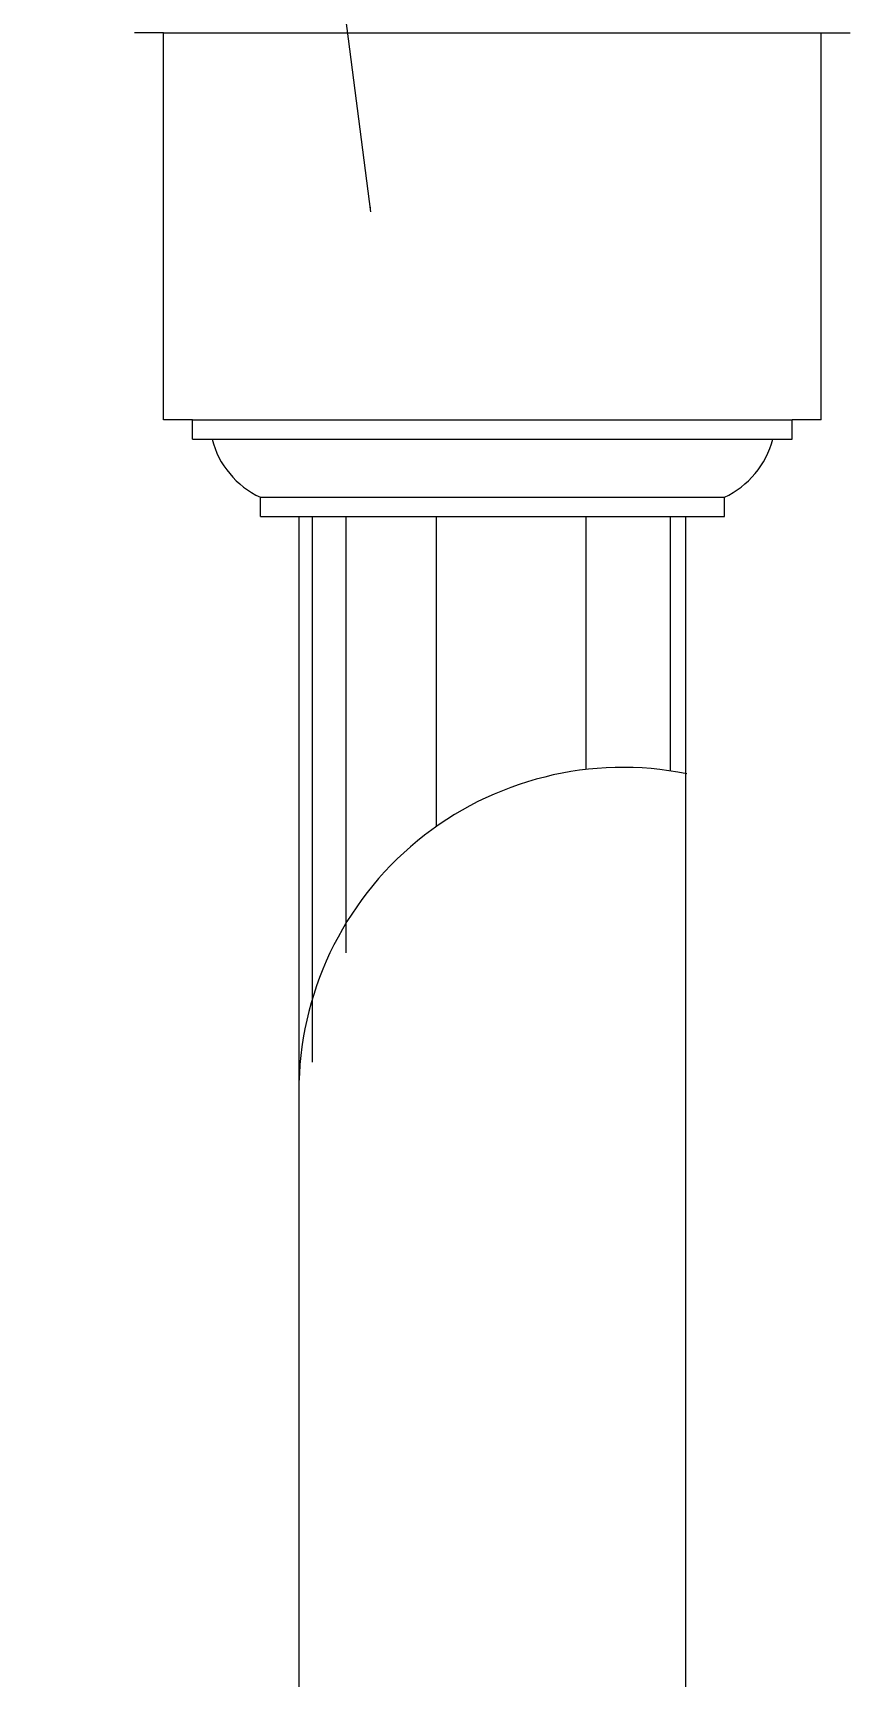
# Model space of a CAD drawing. Header units: metres. Extents: x 0 to 5410, y 0 to 6910.
# Drawn here: x 678 to 1101, y 4549 to 5400 of the extents above; entities that cross this region are included whole.
import ezdxf

# ---------------------------------------------------------------- set-up
doc = ezdxf.new("R2010")
doc.units = ezdxf.units.M
for name, color, linetype in [('3', 3, 'Continuous'), ('4', 4, 'Continuous'), ('7', 7, 'Continuous'), ('DIM', 3, 'Continuous')]:
    doc.layers.add(name, color=color, linetype=linetype)
doc.dimstyles.get("Standard").update_dxf_attribs({"dimtxt": 2.5, "dimasz": 2.5, "dimexe": 1.25, "dimexo": 0.625, "dimtad": 1, "dimcen": 2.5, "dimazin": 3, "dimtfac": 1, "dimtmove": 0, "dimatfit": 3})

msp = doc.modelspace()

# ---------------------------------------------------------------- linework, layer by layer
at = {"layer": '3'}
for p, q in [((745.52, 5399.62), (1085.52, 5399.62)), ((770.52, 5189.62), (1060.52, 5189.62)), ((795.52, 5159.62), (1035.52, 5159.62))]:
    msp.add_line(p, q, dxfattribs=at)
at = {"layer": '4'}
for p, q in [((745.52, 5399.62), (730.52, 5399.62)), ((745.52, 5199.62), (745.52, 5399.62)), ((1085.52, 5399.62), (1100.52, 5399.62)), ((1085.52, 5199.62), (1085.52, 5399.62)), ((760.52, 5199.62), (745.52, 5199.62)), ((760.52, 5189.62), (760.52, 5199.62)), ((760.52, 5189.62), (760.52, 5199.62)), ((1070.52, 5189.62), (1070.52, 5199.62)), ((1085.52, 5199.62), (1070.52, 5199.62)), ((760.52, 5189.62), (770.52, 5189.62)), ((1060.52, 5189.62), (1070.52, 5189.62)), ((795.52, 5149.62), (795.52, 5159.62)), ((795.52, 5149.62), (795.52, 5159.62)), ((1035.52, 5149.62), (1035.52, 5159.62)), ((795.52, 5149.62), (815.52, 5149.62)), ((815.52, 3269.21), (815.52, 5149.62)), ((1015.52, 3269.21), (1015.52, 5149.62)), ((1015.52, 5149.62), (1035.52, 5149.62))]:
    msp.add_line(p, q, dxfattribs=at)
for centre, start, end in [((814.79, 5201.09), 194.53, 245.08), ((1016.26, 5201.09), 294.92, 345.47)]:
    msp.add_arc(centre, 45.73, start, end, dxfattribs=at)
at = {"layer": '7'}
for p, q in [((760.52, 5199.62), (1070.52, 5199.62)), ((815.52, 5149.62), (1015.52, 5149.62))]:
    msp.add_line(p, q, dxfattribs=at)
at = {"layer": 'DIM'}
for p, q in [((822.25, 5149.62), (822.25, 4867.51)), ((839.67, 5149.62), (839.67, 4924.11)), ((886.51, 5149.62), (886.51, 4989.38)), ((963.84, 5149.62), (963.84, 5018.84)), ((1007.4, 5149.62), (1007.4, 5018.15))]:
    msp.add_line(p, q, dxfattribs=at)
msp.add_arc((982.98, 4852.39), 167.55, 78.6, 180.04, dxfattribs=at)

# ---------------------------------------------------------------- leaders
msp.add_leader([(852.74, 5307.06), (677.89, 6652.58)], dimstyle='Standard', dxfattribs=at)

doc.saveas('drawing.dxf')
